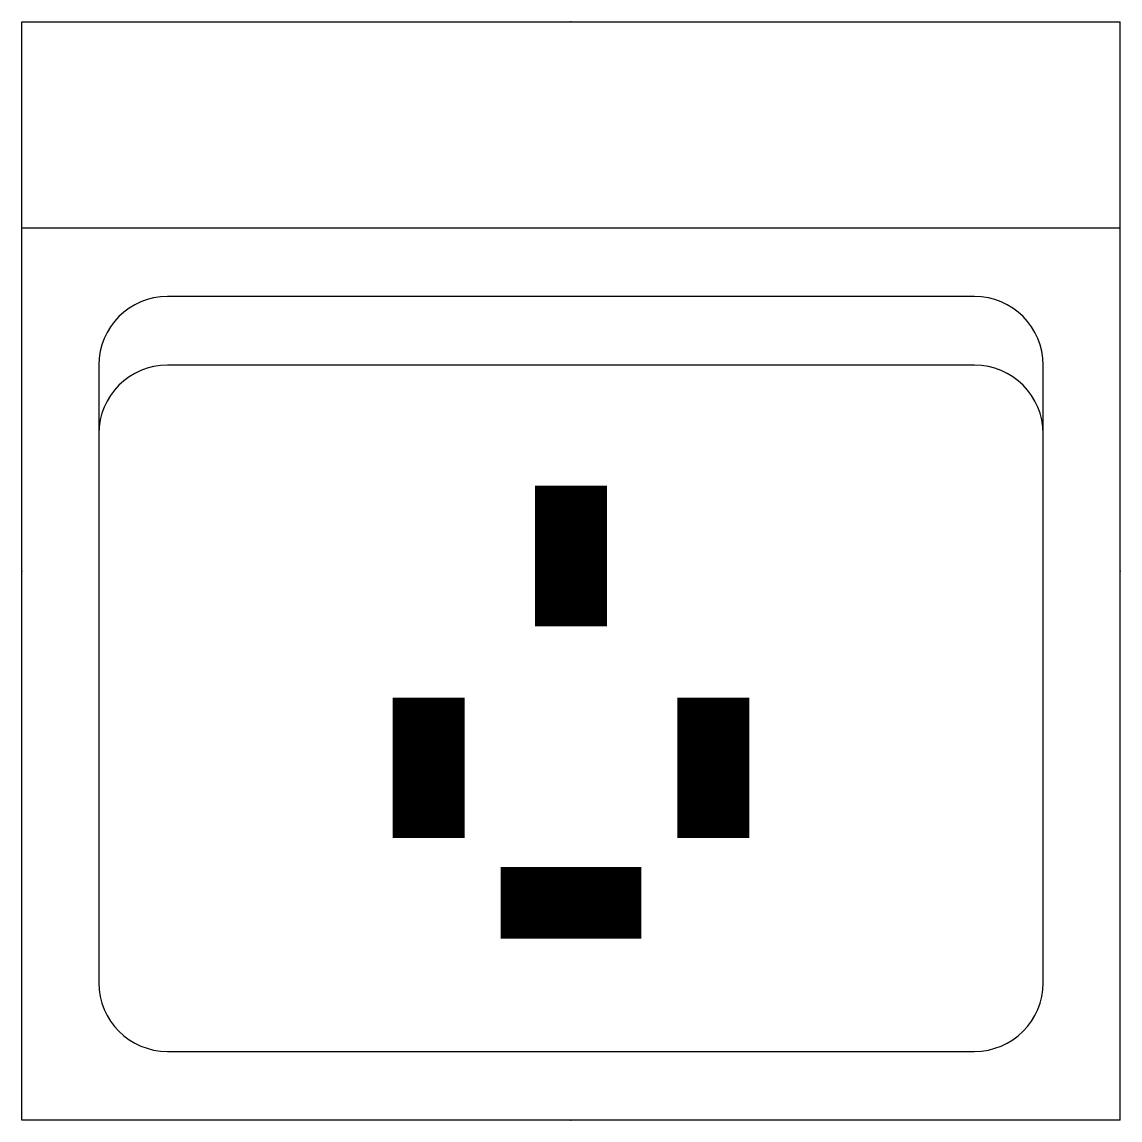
# Model space of a CAD drawing. Extents: x -1237 to 1238, y -2475 to 0.
import ezdxf
from ezdxf.enums import TextEntityAlignment as Align

# ---------------------------------------------------------------- set-up
doc = ezdxf.new("R2010")
doc.units = 0
doc.header["$LTSCALE"] = 1000
doc.layers.add('TJ(电气专业D)', color=142, linetype='CONTINUOUS')
doc.styles.add('_TEL_DIM', font='SIMPLEX', dxfattribs={"width": 0.8, "height": 3.5, "bigfont": 'HZTXT'})

# ---------------------------------------------------------------- blocks, each defined once
blk = doc.blocks.new('$equip_U$00000167')
at = {"layer": 'TJ(电气专业D)'}
for p, q in [((-2.4748, 0), (2.4752, 0)), ((-2.4748, -4.95), (-2.4748, 0)), ((2.4752, -4.95), (2.4752, 0)), ((-2.4748, -0.9281), (2.4752, -0.9281)), ((1.8194, -1.2375), (-1.8189, -1.2375)), ((-2.1283, -1.5468), (-2.1283, -4.0218)), ((1.8194, -1.5468), (-1.8189, -1.5468)), ((2.1287, -4.0218), (2.1287, -1.5468)), ((-2.1283, -1.8562), (-2.1283, -4.3312)), ((2.1287, -4.3312), (2.1287, -1.8562)), ((-1.8189, -4.6406), (1.8194, -4.6406)), ((2.4752, -4.95), (-2.4748, -4.95))]:
    blk.add_line(p, q, dxfattribs=at)
at = {"layer": 'TJ(电气专业D)', "extrusion": (0, 2e-16, -1), "const_width": 0.2}
blk.add_lwpolyline([(0.0616, -2.624), (-0.0621, -2.624), (-0.0621, -2.1909), (0.0616, -2.1909)], close=True, dxfattribs=at)
at = {"layer": 'TJ(电气专业D)', "extrusion": (4.8467e-17, 1.94039e-16, -1), "const_width": 0.2}
blk.add_lwpolyline([(0.7033, -3.5787), (0.5796, -3.5787), (0.5796, -3.1456), (0.7033, -3.1456)], close=True, dxfattribs=at)
at = {"layer": 'TJ(电气专业D)', "extrusion": (-4.8467e-17, 1.94039e-16, -1), "const_width": 0.2}
blk.add_lwpolyline([(-0.7038, -3.5787), (-0.58, -3.5787), (-0.58, -3.1456), (-0.7038, -3.1456)], close=True, dxfattribs=at)
at = {"layer": 'TJ(电气专业D)', "extrusion": (-2e-16, 1.22465e-32, -1), "const_width": 0.2}
blk.add_lwpolyline([(-0.2168, -4.0328), (-0.2168, -3.909), (0.2163, -3.909), (0.2163, -4.0328)], close=True, dxfattribs=at)
at = {"layer": 'TJ(电气专业D)'}
for centre, start, end in [((-1.8189, -1.5468), 90, 180), ((1.8194, -1.5468), 0, 90), ((-1.8189, -1.8562), 90, 180), ((1.8194, -1.8562), 0, 90), ((-1.8189, -4.3312), 180, 270), ((1.8194, -4.3312), 270, 0)]:
    blk.add_arc(centre, 0.3094, start, end, dxfattribs=at)
for p in [(0.0002, 0), (-2.4748, -2.475), (2.4752, -2.475), (0.0002, -4.95)]:
    blk.add_point(p, dxfattribs=at)
at = {"layer": 'TJ(电气专业D)', "style": '_TEL_DIM', "flags": 1}
for tag in ['REMARK', 'A']:
    blk.add_attdef(tag, text='', height=0.0001, dxfattribs=at).set_placement((0.0002, 0), align=Align.MIDDLE_CENTER)

msp = doc.modelspace()

# ---------------------------------------------------------------- block references
at = {"layer": 'TJ(电气专业D)', "xscale": 500, "yscale": 500, "zscale": 500}
msp.add_blockref('$equip_U$00000167', (0, 0), dxfattribs=at)

doc.saveas('drawing.dxf')
